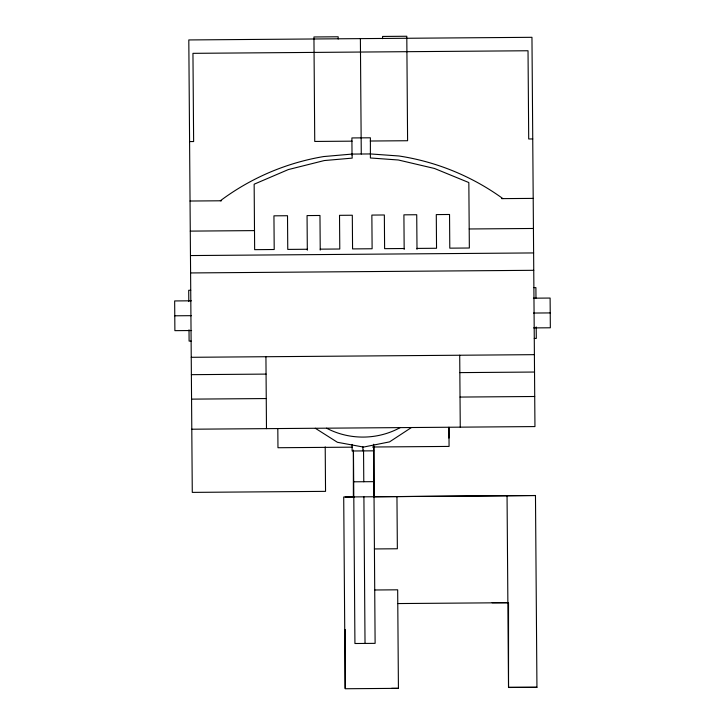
<?xml version="1.0" encoding="UTF-8"?>
<svg xmlns="http://www.w3.org/2000/svg" width="725" height="725" viewBox="0 0 725 725"><rect width="100%" height="100%" fill="white"/><g stroke="black" fill="none" stroke-linecap="round" stroke-linejoin="round"><path stroke-width="1.09" d="M411.428 427.532L389.542 441.888L363.515 447.08L337.415 442.286L315.312 428.267M400.182 427.614C377.517 440.039 349.414 440.247 326.558 428.185M502.914 198.623A238.235 238.235 0 0 0 398.94 155.984L370.52 153.945L352.015 154.081L323.631 156.564A238.235 238.235 0 0 0 220.318 200.789M345.191 496.987L354.244 496.915M373.502 496.77L535.476 495.519L536.944 687.282L508.524 687.499L507.047 495.737M189.587 141.574L193.629 141.547L192.95 53.333L528.027 50.759L528.706 138.973L532.739 138.946M352.114 141.157L314.741 141.448L313.943 36.966L338.167 36.776L338.185 39.014M370.23 141.022L407.595 140.732L406.798 36.25L382.573 36.44L382.592 38.67M190.041 201.024L221.614 200.78M501.627 198.632L533.192 198.387M190.276 231.112L254.502 230.613M469.202 228.973L533.428 228.475M307.318 249.255L287.762 249.409L287.508 215.724L273.941 215.833L274.204 249.509L254.647 249.663L254.149 184.204L288.287 169.587L324.302 160.551L352.205 158.123L352.015 154.081M320.233 249.155L339.78 249.01L339.517 215.325L352.305 215.234L352.567 248.911L372.115 248.757L371.862 215.08L384.35 214.981L384.612 248.666L404.16 248.512M416.993 248.412L436.541 248.267L436.287 214.591L449.536 214.482L449.79 248.158L469.347 248.013L468.839 182.555L434.483 168.472L398.333 159.989L370.393 157.977L370.393 137.795L351.897 137.94L352.024 155.005M190.467 255.562L533.618 252.934M190.593 272.944L533.745 270.307M190.729 290.263L188.708 290.281L188.799 301.573M533.881 287.635L535.902 287.617L535.983 298.075M191.364 300.812L174.662 300.938L174.888 330.663L191.599 330.528M533.401 298.183L550.112 298.057L550.338 327.782L533.636 327.908M174.779 315.801L191.482 315.674M533.518 313.046L550.221 312.919M191.119 341.085L189.098 341.094L189.017 329.803M534.271 338.448L536.292 338.43L536.201 326.93M191.246 357.298L534.397 354.661M191.373 374.671L266.066 374.1M459.84 372.614L534.524 372.043M191.563 399.131L266.247 398.551M460.031 397.064L534.715 396.493M191.799 429.218L534.95 426.581L531.96 37.31L188.808 39.938L192.279 492.384L325.543 491.36L325.208 446.908M352.259 447.162L277.965 447.733L277.82 428.557M372.505 447.008L449.074 446.419L448.929 427.243L448.929 438.072M373.692 450.832L352.142 450.995L352.087 444.425M353.691 481.808L373.873 481.654M535.476 495.519L343.713 496.987L345.191 688.75L398.424 688.342L397.672 589.815L374.707 589.987M374.39 548.943L397.354 548.771L396.956 496.58M397.771 603.562L507.872 602.72M492.139 602.72L508.524 602.72L508.524 687.282L536.944 687.282M391.627 688.342L398.424 688.342M459.713 355.232L460.257 427.161M417.002 249.355L416.73 214.736L403.907 214.836L404.169 249.454M373.647 444.262L375.115 643.356L354.933 643.51L353.447 450.125M360.388 38.624L361.141 137.705M361.15 137.868L361.267 154.017M363.542 450.044L363.787 481.735M363.905 496.833L365.028 643.428M362.881 446.537L362.917 450.914M320.233 250.098L319.97 215.479L307.056 215.579L307.318 250.197M265.93 356.727L266.483 428.647M373.991 446.473L373.991 496.752M353.365 451.095L353.365 496.915M345.191 629.463L345.191 688.342"/></g></svg>
